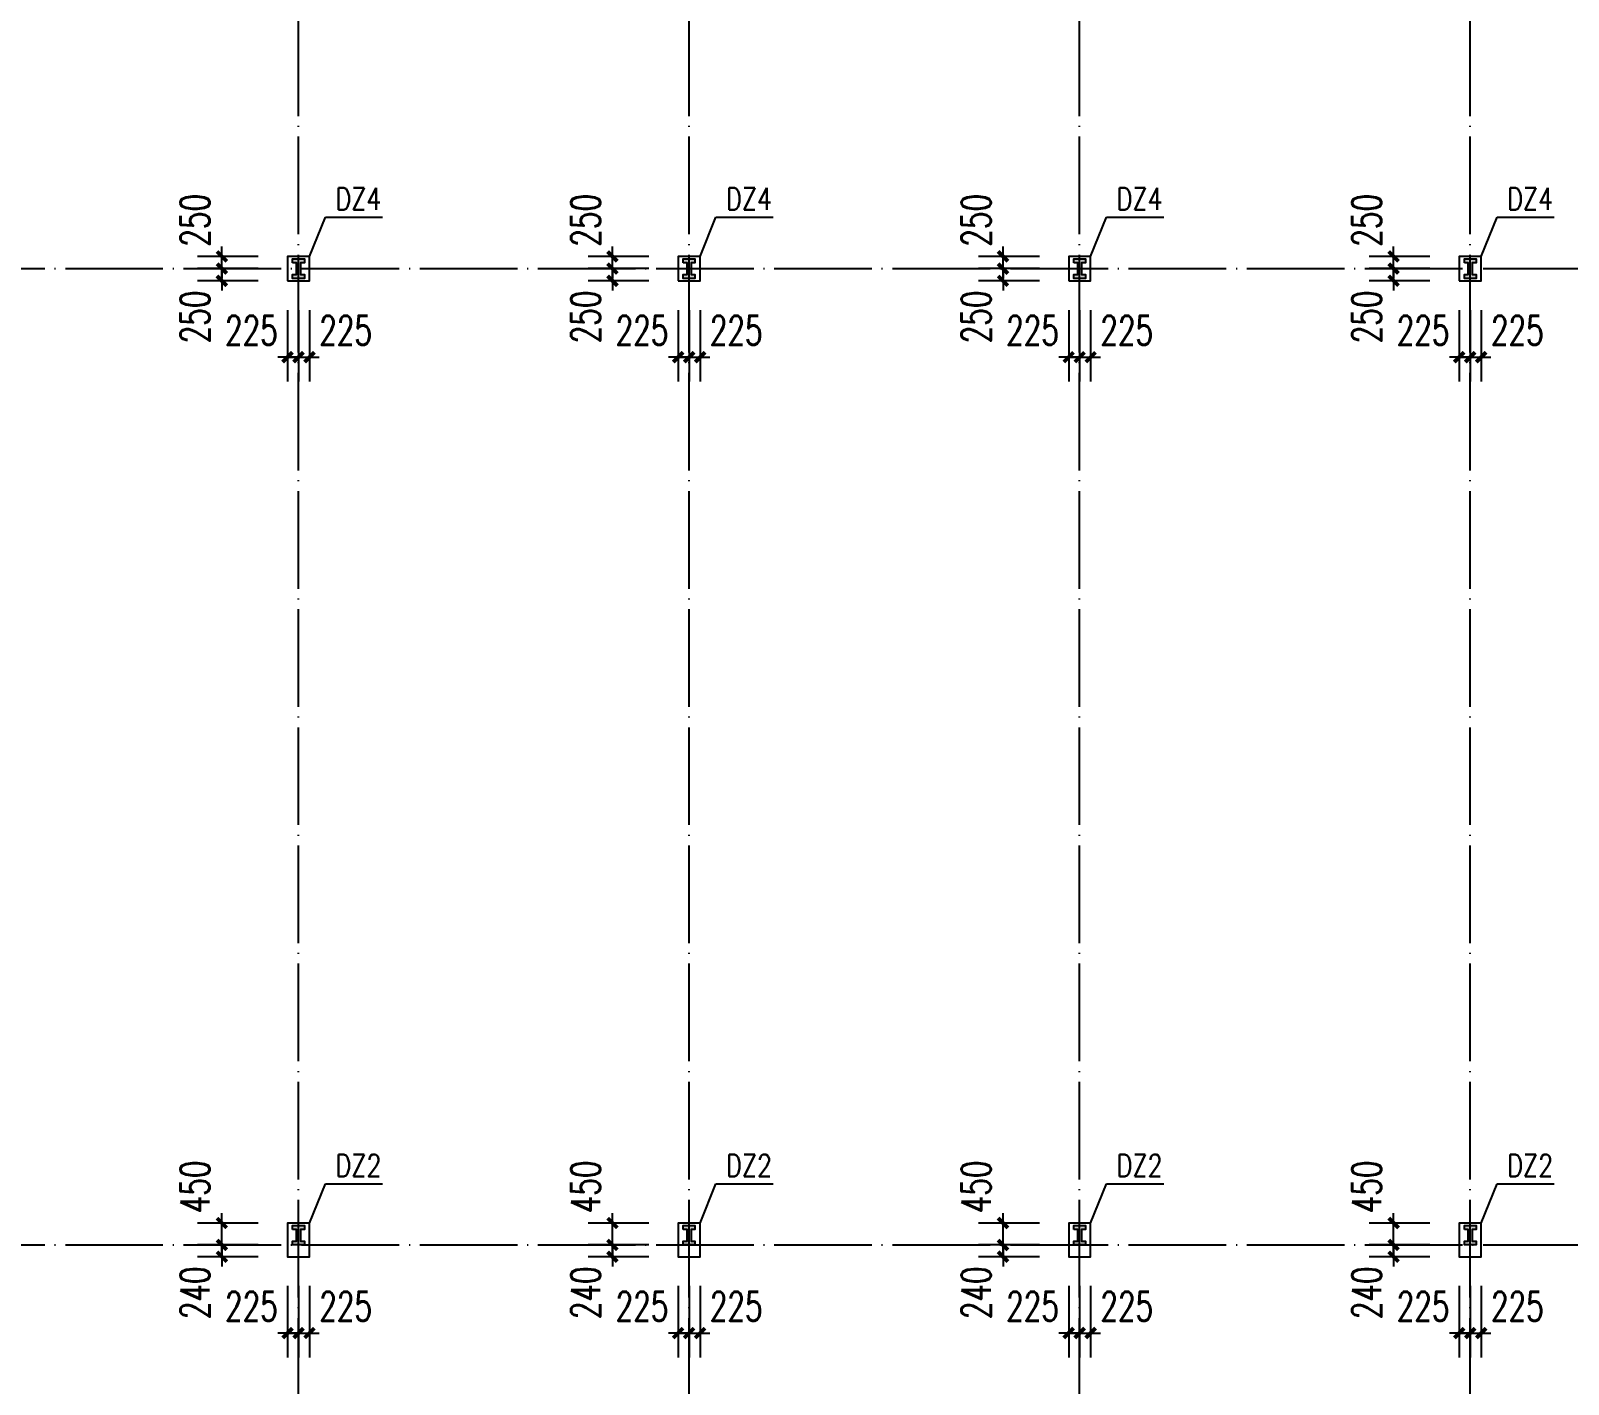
# Model space of a CAD drawing. Extents: x 36360094 to 36697644, y 75306 to 425482.
# Drawn here: x 36392972 to 36424465, y 192581 to 220306 of the extents above; entities that cross this region are included whole.
import ezdxf

# ---------------------------------------------------------------- set-up
doc = ezdxf.new("R2010")
doc.units = 0
doc.header["$LTSCALE"] = 1000
doc.header["$MEASUREMENT"] = 0
doc.linetypes.add('ACAD_ISO04W100', pattern=[30.5, 24, -3, 0.5, -3])
doc.linetypes.add('DOTE', pattern=[2.42, 2, -0.2, 0.02, -0.2])
doc.layers.get('0').update_dxf_attribs({"linetype": 'CONTINUOUS'})
doc.layers.get('DEFPOINTS').update_dxf_attribs({"linetype": 'CONTINUOUS'})
doc.layers.add('DOTE', color=1, linetype='ACAD_ISO04W100')
doc.layers.add('PUB_DIM', color=3, linetype='CONTINUOUS')
doc.styles.add('_TCH_DIM_T3', font='SIMPLEX', dxfattribs={"width": 0.705882, "bigfont": 'GBCBIG'})
doc.styles.add('DIM_FONT', font='SIMPLEX.shx', dxfattribs={"width": 0.8})
doc.dimstyles.new('_TCH_ARCH&&200', dxfattribs={"dimtxt": 595, "dimasz": 200, "dimexe": 500, "dimexo": 600, "dimgap": 252.5, "dimtad": 1, "dimdec": 0, "dimzin": 0, "dimdsep": 46, "dimtxsty": '_TCH_DIM_T3', "dimblk": 'ARCHTICK', "dimcen": 0.09, "dimclrt": 7, "dimazin": 2, "dimtfac": 1, "dimtdec": 0, "dimtix": 1, "dimtmove": 2, "dimatfit": 3, "dimfxl": 0, "dimtolj": 1, "dimtzin": 0, "dimarcsym": 0})

# ---------------------------------------------------------------- blocks, each defined once
blk = doc.blocks.new('_ArchTick')
at = {"color": 0, "linetype": 'ByBlock', "const_width": 0.4}
blk.add_lwpolyline([(-0.5, -0.5), (0.5, 0.5)], dxfattribs=at)
blk = doc.blocks.new('*D316')
at = {"layer": 'DEFPOINTS', "color": 0}
for p in [(36420887, 215434), (36422232, 215434), (36422232, 215184)]:
    blk.add_point(p, dxfattribs=at)
at = {"layer": 'PUB_DIM', "color": 0, "lineweight": -2}
for p, q in [((36421632, 215434), (36420387, 215434)), ((36420887, 215434), (36420887, 215634)), ((36420887, 215184), (36420887, 215434)), ((36421632, 215184), (36420387, 215184)), ((36420887, 215184), (36420887, 214984))]:
    blk.add_line(p, q, dxfattribs=at)
at = {"layer": 'PUB_DIM', "color": 0, "lineweight": -2, "xscale": 200, "yscale": 200, "zscale": 200}
for p, rotation in [((36420887, 215434), 270), ((36420887, 215184), 90)]:
    blk.add_blockref('_ArchTick', p, dxfattribs=dict(at, rotation=rotation))
at = {"layer": 'PUB_DIM', "color": 7, "insert": (36420337, 214444), "char_height": 595, "attachment_point": 5, "rotation": 90, "style": '_TCH_DIM_T3'}
blk.add_mtext('\\A1;250', dxfattribs=at)
blk = doc.blocks.new('*D317')
at = {"layer": 'DEFPOINTS', "color": 0}
for p in [(36420887, 215684), (36422232, 215684), (36422232, 215434)]:
    blk.add_point(p, dxfattribs=at)
at = {"layer": 'PUB_DIM', "color": 0, "lineweight": -2}
for p, q in [((36420887, 215684), (36420887, 215884)), ((36421632, 215684), (36420387, 215684)), ((36421632, 215434), (36420387, 215434)), ((36420887, 215434), (36420887, 215684)), ((36420887, 215434), (36420887, 215234))]:
    blk.add_line(p, q, dxfattribs=at)
at = {"layer": 'PUB_DIM', "color": 0, "lineweight": -2, "xscale": 200, "yscale": 200, "zscale": 200}
for p, rotation in [((36420887, 215684), 270), ((36420887, 215434), 90)]:
    blk.add_blockref('_ArchTick', p, dxfattribs=dict(at, rotation=rotation))
at = {"layer": 'PUB_DIM', "color": 7, "insert": (36420337, 216424), "char_height": 595, "attachment_point": 5, "rotation": 90, "style": '_TCH_DIM_T3'}
blk.add_mtext('\\A1;250', dxfattribs=at)
blk = doc.blocks.new('*D318')
at = {"layer": 'DEFPOINTS', "color": 0}
for p in [(36420887, 195434), (36422232, 195434), (36422232, 195194)]:
    blk.add_point(p, dxfattribs=at)
at = {"layer": 'PUB_DIM', "color": 0, "lineweight": -2}
for p, q in [((36420887, 195434), (36420887, 195634)), ((36421632, 195434), (36420387, 195434)), ((36420887, 195194), (36420887, 195434)), ((36421632, 195194), (36420387, 195194)), ((36420887, 195194), (36420887, 194994))]:
    blk.add_line(p, q, dxfattribs=at)
at = {"layer": 'PUB_DIM', "color": 0, "lineweight": -2, "xscale": 200, "yscale": 200, "zscale": 200}
for p, rotation in [((36420887, 195434), 270), ((36420887, 195194), 90)]:
    blk.add_blockref('_ArchTick', p, dxfattribs=dict(at, rotation=rotation))
at = {"layer": 'PUB_DIM', "color": 7, "insert": (36420337, 194454), "char_height": 595, "attachment_point": 5, "rotation": 90, "style": '_TCH_DIM_T3'}
blk.add_mtext('\\A1;240', dxfattribs=at)
blk = doc.blocks.new('*D319')
at = {"layer": 'DEFPOINTS', "color": 0}
for p in [(36420887, 195884), (36422232, 195884), (36422232, 195434)]:
    blk.add_point(p, dxfattribs=at)
at = {"layer": 'PUB_DIM', "color": 0, "lineweight": -2}
for p, q in [((36420887, 195884), (36420887, 196084)), ((36421632, 195884), (36420387, 195884)), ((36420887, 195434), (36420887, 195884)), ((36421632, 195434), (36420387, 195434)), ((36420887, 195434), (36420887, 195234))]:
    blk.add_line(p, q, dxfattribs=at)
at = {"layer": 'PUB_DIM', "color": 0, "lineweight": -2, "xscale": 200, "yscale": 200, "zscale": 200}
for p, rotation in [((36420887, 195884), 270), ((36420887, 195434), 90)]:
    blk.add_blockref('_ArchTick', p, dxfattribs=dict(at, rotation=rotation))
at = {"layer": 'PUB_DIM', "color": 7, "insert": (36420337, 196624), "char_height": 595, "attachment_point": 5, "rotation": 90, "style": '_TCH_DIM_T3'}
blk.add_mtext('\\A1;450', dxfattribs=at)
blk = doc.blocks.new('*D320')
at = {"layer": 'DEFPOINTS', "color": 0}
for p in [(36422232, 215184), (36422457, 215184), (36422457, 213620)]:
    blk.add_point(p, dxfattribs=at)
at = {"layer": 'PUB_DIM', "color": 0, "lineweight": -2}
for p, q in [((36422232, 214584), (36422232, 213120)), ((36422457, 214584), (36422457, 213120)), ((36422232, 213620), (36422032, 213620)), ((36422232, 213620), (36422457, 213620)), ((36422457, 213620), (36422657, 213620))]:
    blk.add_line(p, q, dxfattribs=at)
at = {"layer": 'PUB_DIM', "color": 0, "lineweight": -2, "xscale": 200, "yscale": 200, "zscale": 200}
blk.add_blockref('_ArchTick', (36422232, 213620), dxfattribs=at)
at = {"layer": 'PUB_DIM', "color": 0, "lineweight": -2, "xscale": 200, "yscale": 200, "zscale": 200, "rotation": 180}
blk.add_blockref('_ArchTick', (36422457, 213620), dxfattribs=at)
at = {"layer": 'PUB_DIM', "color": 7, "insert": (36421492, 214170), "char_height": 595, "attachment_point": 5, "style": '_TCH_DIM_T3'}
blk.add_mtext('\\A1;225', dxfattribs=at)
blk = doc.blocks.new('*D321')
at = {"layer": 'DEFPOINTS', "color": 0}
for p in [(36422457, 215184), (36422682, 215184), (36422682, 213620)]:
    blk.add_point(p, dxfattribs=at)
at = {"layer": 'PUB_DIM', "color": 0, "lineweight": -2}
for p, q in [((36422457, 214584), (36422457, 213120)), ((36422682, 214584), (36422682, 213120)), ((36422457, 213620), (36422257, 213620)), ((36422457, 213620), (36422682, 213620)), ((36422682, 213620), (36422882, 213620))]:
    blk.add_line(p, q, dxfattribs=at)
at = {"layer": 'PUB_DIM', "color": 0, "lineweight": -2, "xscale": 200, "yscale": 200, "zscale": 200}
blk.add_blockref('_ArchTick', (36422457, 213620), dxfattribs=at)
at = {"layer": 'PUB_DIM', "color": 0, "lineweight": -2, "xscale": 200, "yscale": 200, "zscale": 200, "rotation": 180}
blk.add_blockref('_ArchTick', (36422682, 213620), dxfattribs=at)
at = {"layer": 'PUB_DIM', "color": 7, "insert": (36423422, 214170), "char_height": 595, "attachment_point": 5, "style": '_TCH_DIM_T3'}
blk.add_mtext('\\A1;225', dxfattribs=at)
blk = doc.blocks.new('*D322')
at = {"layer": 'DEFPOINTS', "color": 0}
for p in [(36422232, 195194), (36422457, 195194), (36422457, 193630)]:
    blk.add_point(p, dxfattribs=at)
at = {"layer": 'PUB_DIM', "color": 0, "lineweight": -2}
for p, q in [((36422232, 194594), (36422232, 193130)), ((36422457, 194594), (36422457, 193130)), ((36422232, 193630), (36422032, 193630)), ((36422232, 193630), (36422457, 193630)), ((36422457, 193630), (36422657, 193630))]:
    blk.add_line(p, q, dxfattribs=at)
at = {"layer": 'PUB_DIM', "color": 0, "lineweight": -2, "xscale": 200, "yscale": 200, "zscale": 200}
blk.add_blockref('_ArchTick', (36422232, 193630), dxfattribs=at)
at = {"layer": 'PUB_DIM', "color": 0, "lineweight": -2, "xscale": 200, "yscale": 200, "zscale": 200, "rotation": 180}
blk.add_blockref('_ArchTick', (36422457, 193630), dxfattribs=at)
at = {"layer": 'PUB_DIM', "color": 7, "insert": (36421492, 194180), "char_height": 595, "attachment_point": 5, "style": '_TCH_DIM_T3'}
blk.add_mtext('\\A1;225', dxfattribs=at)
blk = doc.blocks.new('*D323')
at = {"layer": 'DEFPOINTS', "color": 0}
for p in [(36422457, 195194), (36422682, 195194), (36422682, 193630)]:
    blk.add_point(p, dxfattribs=at)
at = {"layer": 'PUB_DIM', "color": 0, "lineweight": -2}
for p, q in [((36422457, 194594), (36422457, 193130)), ((36422682, 194594), (36422682, 193130)), ((36422457, 193630), (36422257, 193630)), ((36422457, 193630), (36422682, 193630)), ((36422682, 193630), (36422882, 193630))]:
    blk.add_line(p, q, dxfattribs=at)
at = {"layer": 'PUB_DIM', "color": 0, "lineweight": -2, "xscale": 200, "yscale": 200, "zscale": 200}
blk.add_blockref('_ArchTick', (36422457, 193630), dxfattribs=at)
at = {"layer": 'PUB_DIM', "color": 0, "lineweight": -2, "xscale": 200, "yscale": 200, "zscale": 200, "rotation": 180}
blk.add_blockref('_ArchTick', (36422682, 193630), dxfattribs=at)
at = {"layer": 'PUB_DIM', "color": 7, "insert": (36423422, 194180), "char_height": 595, "attachment_point": 5, "style": '_TCH_DIM_T3'}
blk.add_mtext('\\A1;225', dxfattribs=at)
blk = doc.blocks.new('*D328')
at = {"layer": 'DEFPOINTS', "color": 0}
for p in [(36412887, 215434), (36414232, 215434), (36414232, 215184)]:
    blk.add_point(p, dxfattribs=at)
at = {"layer": 'PUB_DIM', "color": 0, "lineweight": -2}
for p, q in [((36413632, 215434), (36412387, 215434)), ((36412887, 215434), (36412887, 215634)), ((36412887, 215184), (36412887, 215434)), ((36413632, 215184), (36412387, 215184)), ((36412887, 215184), (36412887, 214984))]:
    blk.add_line(p, q, dxfattribs=at)
at = {"layer": 'PUB_DIM', "color": 0, "lineweight": -2, "xscale": 200, "yscale": 200, "zscale": 200}
for p, rotation in [((36412887, 215434), 270), ((36412887, 215184), 90)]:
    blk.add_blockref('_ArchTick', p, dxfattribs=dict(at, rotation=rotation))
at = {"layer": 'PUB_DIM', "color": 7, "insert": (36412337, 214444), "char_height": 595, "attachment_point": 5, "rotation": 90, "style": '_TCH_DIM_T3'}
blk.add_mtext('\\A1;250', dxfattribs=at)
blk = doc.blocks.new('*D329')
at = {"layer": 'DEFPOINTS', "color": 0}
for p in [(36412887, 215684), (36414232, 215684), (36414232, 215434)]:
    blk.add_point(p, dxfattribs=at)
at = {"layer": 'PUB_DIM', "color": 0, "lineweight": -2}
for p, q in [((36412887, 215684), (36412887, 215884)), ((36413632, 215684), (36412387, 215684)), ((36413632, 215434), (36412387, 215434)), ((36412887, 215434), (36412887, 215684)), ((36412887, 215434), (36412887, 215234))]:
    blk.add_line(p, q, dxfattribs=at)
at = {"layer": 'PUB_DIM', "color": 0, "lineweight": -2, "xscale": 200, "yscale": 200, "zscale": 200}
for p, rotation in [((36412887, 215684), 270), ((36412887, 215434), 90)]:
    blk.add_blockref('_ArchTick', p, dxfattribs=dict(at, rotation=rotation))
at = {"layer": 'PUB_DIM', "color": 7, "insert": (36412337, 216424), "char_height": 595, "attachment_point": 5, "rotation": 90, "style": '_TCH_DIM_T3'}
blk.add_mtext('\\A1;250', dxfattribs=at)
blk = doc.blocks.new('*D330')
at = {"layer": 'DEFPOINTS', "color": 0}
for p in [(36412887, 195434), (36414232, 195434), (36414232, 195194)]:
    blk.add_point(p, dxfattribs=at)
at = {"layer": 'PUB_DIM', "color": 0, "lineweight": -2}
for p, q in [((36412887, 195434), (36412887, 195634)), ((36413632, 195434), (36412387, 195434)), ((36412887, 195194), (36412887, 195434)), ((36413632, 195194), (36412387, 195194)), ((36412887, 195194), (36412887, 194994))]:
    blk.add_line(p, q, dxfattribs=at)
at = {"layer": 'PUB_DIM', "color": 0, "lineweight": -2, "xscale": 200, "yscale": 200, "zscale": 200}
for p, rotation in [((36412887, 195434), 270), ((36412887, 195194), 90)]:
    blk.add_blockref('_ArchTick', p, dxfattribs=dict(at, rotation=rotation))
at = {"layer": 'PUB_DIM', "color": 7, "insert": (36412337, 194454), "char_height": 595, "attachment_point": 5, "rotation": 90, "style": '_TCH_DIM_T3'}
blk.add_mtext('\\A1;240', dxfattribs=at)
blk = doc.blocks.new('*D331')
at = {"layer": 'DEFPOINTS', "color": 0}
for p in [(36412887, 195884), (36414232, 195884), (36414232, 195434)]:
    blk.add_point(p, dxfattribs=at)
at = {"layer": 'PUB_DIM', "color": 0, "lineweight": -2}
for p, q in [((36412887, 195884), (36412887, 196084)), ((36413632, 195884), (36412387, 195884)), ((36412887, 195434), (36412887, 195884)), ((36413632, 195434), (36412387, 195434)), ((36412887, 195434), (36412887, 195234))]:
    blk.add_line(p, q, dxfattribs=at)
at = {"layer": 'PUB_DIM', "color": 0, "lineweight": -2, "xscale": 200, "yscale": 200, "zscale": 200}
for p, rotation in [((36412887, 195884), 270), ((36412887, 195434), 90)]:
    blk.add_blockref('_ArchTick', p, dxfattribs=dict(at, rotation=rotation))
at = {"layer": 'PUB_DIM', "color": 7, "insert": (36412337, 196624), "char_height": 595, "attachment_point": 5, "rotation": 90, "style": '_TCH_DIM_T3'}
blk.add_mtext('\\A1;450', dxfattribs=at)
blk = doc.blocks.new('*D332')
at = {"layer": 'DEFPOINTS', "color": 0}
for p in [(36414232, 215184), (36414457, 215184), (36414457, 213620)]:
    blk.add_point(p, dxfattribs=at)
at = {"layer": 'PUB_DIM', "color": 0, "lineweight": -2}
for p, q in [((36414232, 214584), (36414232, 213120)), ((36414457, 214584), (36414457, 213120)), ((36414232, 213620), (36414032, 213620)), ((36414232, 213620), (36414457, 213620)), ((36414457, 213620), (36414657, 213620))]:
    blk.add_line(p, q, dxfattribs=at)
at = {"layer": 'PUB_DIM', "color": 0, "lineweight": -2, "xscale": 200, "yscale": 200, "zscale": 200}
blk.add_blockref('_ArchTick', (36414232, 213620), dxfattribs=at)
at = {"layer": 'PUB_DIM', "color": 0, "lineweight": -2, "xscale": 200, "yscale": 200, "zscale": 200, "rotation": 180}
blk.add_blockref('_ArchTick', (36414457, 213620), dxfattribs=at)
at = {"layer": 'PUB_DIM', "color": 7, "insert": (36413492, 214170), "char_height": 595, "attachment_point": 5, "style": '_TCH_DIM_T3'}
blk.add_mtext('\\A1;225', dxfattribs=at)
blk = doc.blocks.new('*D333')
at = {"layer": 'DEFPOINTS', "color": 0}
for p in [(36414457, 215184), (36414682, 215184), (36414682, 213620)]:
    blk.add_point(p, dxfattribs=at)
at = {"layer": 'PUB_DIM', "color": 0, "lineweight": -2}
for p, q in [((36414457, 214584), (36414457, 213120)), ((36414682, 214584), (36414682, 213120)), ((36414457, 213620), (36414257, 213620)), ((36414457, 213620), (36414682, 213620)), ((36414682, 213620), (36414882, 213620))]:
    blk.add_line(p, q, dxfattribs=at)
at = {"layer": 'PUB_DIM', "color": 0, "lineweight": -2, "xscale": 200, "yscale": 200, "zscale": 200}
blk.add_blockref('_ArchTick', (36414457, 213620), dxfattribs=at)
at = {"layer": 'PUB_DIM', "color": 0, "lineweight": -2, "xscale": 200, "yscale": 200, "zscale": 200, "rotation": 180}
blk.add_blockref('_ArchTick', (36414682, 213620), dxfattribs=at)
at = {"layer": 'PUB_DIM', "color": 7, "insert": (36415422, 214170), "char_height": 595, "attachment_point": 5, "style": '_TCH_DIM_T3'}
blk.add_mtext('\\A1;225', dxfattribs=at)
blk = doc.blocks.new('*D334')
at = {"layer": 'DEFPOINTS', "color": 0}
for p in [(36414232, 195194), (36414457, 195194), (36414457, 193630)]:
    blk.add_point(p, dxfattribs=at)
at = {"layer": 'PUB_DIM', "color": 0, "lineweight": -2}
for p, q in [((36414232, 194594), (36414232, 193130)), ((36414457, 194594), (36414457, 193130)), ((36414232, 193630), (36414032, 193630)), ((36414232, 193630), (36414457, 193630)), ((36414457, 193630), (36414657, 193630))]:
    blk.add_line(p, q, dxfattribs=at)
at = {"layer": 'PUB_DIM', "color": 0, "lineweight": -2, "xscale": 200, "yscale": 200, "zscale": 200}
blk.add_blockref('_ArchTick', (36414232, 193630), dxfattribs=at)
at = {"layer": 'PUB_DIM', "color": 0, "lineweight": -2, "xscale": 200, "yscale": 200, "zscale": 200, "rotation": 180}
blk.add_blockref('_ArchTick', (36414457, 193630), dxfattribs=at)
at = {"layer": 'PUB_DIM', "color": 7, "insert": (36413492, 194180), "char_height": 595, "attachment_point": 5, "style": '_TCH_DIM_T3'}
blk.add_mtext('\\A1;225', dxfattribs=at)
blk = doc.blocks.new('*D335')
at = {"layer": 'DEFPOINTS', "color": 0}
for p in [(36414457, 195194), (36414682, 195194), (36414682, 193630)]:
    blk.add_point(p, dxfattribs=at)
at = {"layer": 'PUB_DIM', "color": 0, "lineweight": -2}
for p, q in [((36414457, 194594), (36414457, 193130)), ((36414682, 194594), (36414682, 193130)), ((36414457, 193630), (36414257, 193630)), ((36414457, 193630), (36414682, 193630)), ((36414682, 193630), (36414882, 193630))]:
    blk.add_line(p, q, dxfattribs=at)
at = {"layer": 'PUB_DIM', "color": 0, "lineweight": -2, "xscale": 200, "yscale": 200, "zscale": 200}
blk.add_blockref('_ArchTick', (36414457, 193630), dxfattribs=at)
at = {"layer": 'PUB_DIM', "color": 0, "lineweight": -2, "xscale": 200, "yscale": 200, "zscale": 200, "rotation": 180}
blk.add_blockref('_ArchTick', (36414682, 193630), dxfattribs=at)
at = {"layer": 'PUB_DIM', "color": 7, "insert": (36415422, 194180), "char_height": 595, "attachment_point": 5, "style": '_TCH_DIM_T3'}
blk.add_mtext('\\A1;225', dxfattribs=at)
blk = doc.blocks.new('*D340')
at = {"layer": 'DEFPOINTS', "color": 0}
for p in [(36404887, 215434), (36406232, 215434), (36406232, 215184)]:
    blk.add_point(p, dxfattribs=at)
at = {"layer": 'PUB_DIM', "color": 0, "lineweight": -2}
for p, q in [((36405632, 215434), (36404387, 215434)), ((36404887, 215434), (36404887, 215634)), ((36404887, 215184), (36404887, 215434)), ((36405632, 215184), (36404387, 215184)), ((36404887, 215184), (36404887, 214984))]:
    blk.add_line(p, q, dxfattribs=at)
at = {"layer": 'PUB_DIM', "color": 0, "lineweight": -2, "xscale": 200, "yscale": 200, "zscale": 200}
for p, rotation in [((36404887, 215434), 270), ((36404887, 215184), 90)]:
    blk.add_blockref('_ArchTick', p, dxfattribs=dict(at, rotation=rotation))
at = {"layer": 'PUB_DIM', "color": 7, "insert": (36404337, 214444), "char_height": 595, "attachment_point": 5, "rotation": 90, "style": '_TCH_DIM_T3'}
blk.add_mtext('\\A1;250', dxfattribs=at)
blk = doc.blocks.new('*D341')
at = {"layer": 'DEFPOINTS', "color": 0}
for p in [(36404887, 215684), (36406232, 215684), (36406232, 215434)]:
    blk.add_point(p, dxfattribs=at)
at = {"layer": 'PUB_DIM', "color": 0, "lineweight": -2}
for p, q in [((36404887, 215684), (36404887, 215884)), ((36405632, 215684), (36404387, 215684)), ((36405632, 215434), (36404387, 215434)), ((36404887, 215434), (36404887, 215684)), ((36404887, 215434), (36404887, 215234))]:
    blk.add_line(p, q, dxfattribs=at)
at = {"layer": 'PUB_DIM', "color": 0, "lineweight": -2, "xscale": 200, "yscale": 200, "zscale": 200}
for p, rotation in [((36404887, 215684), 270), ((36404887, 215434), 90)]:
    blk.add_blockref('_ArchTick', p, dxfattribs=dict(at, rotation=rotation))
at = {"layer": 'PUB_DIM', "color": 7, "insert": (36404337, 216424), "char_height": 595, "attachment_point": 5, "rotation": 90, "style": '_TCH_DIM_T3'}
blk.add_mtext('\\A1;250', dxfattribs=at)
blk = doc.blocks.new('*D342')
at = {"layer": 'DEFPOINTS', "color": 0}
for p in [(36404887, 195434), (36406232, 195434), (36406232, 195194)]:
    blk.add_point(p, dxfattribs=at)
at = {"layer": 'PUB_DIM', "color": 0, "lineweight": -2}
for p, q in [((36404887, 195434), (36404887, 195634)), ((36405632, 195434), (36404387, 195434)), ((36404887, 195194), (36404887, 195434)), ((36405632, 195194), (36404387, 195194)), ((36404887, 195194), (36404887, 194994))]:
    blk.add_line(p, q, dxfattribs=at)
at = {"layer": 'PUB_DIM', "color": 0, "lineweight": -2, "xscale": 200, "yscale": 200, "zscale": 200}
for p, rotation in [((36404887, 195434), 270), ((36404887, 195194), 90)]:
    blk.add_blockref('_ArchTick', p, dxfattribs=dict(at, rotation=rotation))
at = {"layer": 'PUB_DIM', "color": 7, "insert": (36404337, 194454), "char_height": 595, "attachment_point": 5, "rotation": 90, "style": '_TCH_DIM_T3'}
blk.add_mtext('\\A1;240', dxfattribs=at)
blk = doc.blocks.new('*D343')
at = {"layer": 'DEFPOINTS', "color": 0}
for p in [(36404887, 195884), (36406232, 195884), (36406232, 195434)]:
    blk.add_point(p, dxfattribs=at)
at = {"layer": 'PUB_DIM', "color": 0, "lineweight": -2}
for p, q in [((36404887, 195884), (36404887, 196084)), ((36405632, 195884), (36404387, 195884)), ((36404887, 195434), (36404887, 195884)), ((36405632, 195434), (36404387, 195434)), ((36404887, 195434), (36404887, 195234))]:
    blk.add_line(p, q, dxfattribs=at)
at = {"layer": 'PUB_DIM', "color": 0, "lineweight": -2, "xscale": 200, "yscale": 200, "zscale": 200}
for p, rotation in [((36404887, 195884), 270), ((36404887, 195434), 90)]:
    blk.add_blockref('_ArchTick', p, dxfattribs=dict(at, rotation=rotation))
at = {"layer": 'PUB_DIM', "color": 7, "insert": (36404337, 196624), "char_height": 595, "attachment_point": 5, "rotation": 90, "style": '_TCH_DIM_T3'}
blk.add_mtext('\\A1;450', dxfattribs=at)
blk = doc.blocks.new('*D344')
at = {"layer": 'DEFPOINTS', "color": 0}
for p in [(36406232, 215184), (36406457, 215184), (36406457, 213620)]:
    blk.add_point(p, dxfattribs=at)
at = {"layer": 'PUB_DIM', "color": 0, "lineweight": -2}
for p, q in [((36406232, 214584), (36406232, 213120)), ((36406457, 214584), (36406457, 213120)), ((36406232, 213620), (36406032, 213620)), ((36406232, 213620), (36406457, 213620)), ((36406457, 213620), (36406657, 213620))]:
    blk.add_line(p, q, dxfattribs=at)
at = {"layer": 'PUB_DIM', "color": 0, "lineweight": -2, "xscale": 200, "yscale": 200, "zscale": 200}
blk.add_blockref('_ArchTick', (36406232, 213620), dxfattribs=at)
at = {"layer": 'PUB_DIM', "color": 0, "lineweight": -2, "xscale": 200, "yscale": 200, "zscale": 200, "rotation": 180}
blk.add_blockref('_ArchTick', (36406457, 213620), dxfattribs=at)
at = {"layer": 'PUB_DIM', "color": 7, "insert": (36405492, 214170), "char_height": 595, "attachment_point": 5, "style": '_TCH_DIM_T3'}
blk.add_mtext('\\A1;225', dxfattribs=at)
blk = doc.blocks.new('*D345')
at = {"layer": 'DEFPOINTS', "color": 0}
for p in [(36406457, 215184), (36406682, 215184), (36406682, 213620)]:
    blk.add_point(p, dxfattribs=at)
at = {"layer": 'PUB_DIM', "color": 0, "lineweight": -2}
for p, q in [((36406457, 214584), (36406457, 213120)), ((36406682, 214584), (36406682, 213120)), ((36406457, 213620), (36406257, 213620)), ((36406457, 213620), (36406682, 213620)), ((36406682, 213620), (36406882, 213620))]:
    blk.add_line(p, q, dxfattribs=at)
at = {"layer": 'PUB_DIM', "color": 0, "lineweight": -2, "xscale": 200, "yscale": 200, "zscale": 200}
blk.add_blockref('_ArchTick', (36406457, 213620), dxfattribs=at)
at = {"layer": 'PUB_DIM', "color": 0, "lineweight": -2, "xscale": 200, "yscale": 200, "zscale": 200, "rotation": 180}
blk.add_blockref('_ArchTick', (36406682, 213620), dxfattribs=at)
at = {"layer": 'PUB_DIM', "color": 7, "insert": (36407422, 214170), "char_height": 595, "attachment_point": 5, "style": '_TCH_DIM_T3'}
blk.add_mtext('\\A1;225', dxfattribs=at)
blk = doc.blocks.new('*D346')
at = {"layer": 'DEFPOINTS', "color": 0}
for p in [(36406232, 195194), (36406457, 195194), (36406457, 193630)]:
    blk.add_point(p, dxfattribs=at)
at = {"layer": 'PUB_DIM', "color": 0, "lineweight": -2}
for p, q in [((36406232, 194594), (36406232, 193130)), ((36406457, 194594), (36406457, 193130)), ((36406232, 193630), (36406032, 193630)), ((36406232, 193630), (36406457, 193630)), ((36406457, 193630), (36406657, 193630))]:
    blk.add_line(p, q, dxfattribs=at)
at = {"layer": 'PUB_DIM', "color": 0, "lineweight": -2, "xscale": 200, "yscale": 200, "zscale": 200}
blk.add_blockref('_ArchTick', (36406232, 193630), dxfattribs=at)
at = {"layer": 'PUB_DIM', "color": 0, "lineweight": -2, "xscale": 200, "yscale": 200, "zscale": 200, "rotation": 180}
blk.add_blockref('_ArchTick', (36406457, 193630), dxfattribs=at)
at = {"layer": 'PUB_DIM', "color": 7, "insert": (36405492, 194180), "char_height": 595, "attachment_point": 5, "style": '_TCH_DIM_T3'}
blk.add_mtext('\\A1;225', dxfattribs=at)
blk = doc.blocks.new('*D347')
at = {"layer": 'DEFPOINTS', "color": 0}
for p in [(36406457, 195194), (36406682, 195194), (36406682, 193630)]:
    blk.add_point(p, dxfattribs=at)
at = {"layer": 'PUB_DIM', "color": 0, "lineweight": -2}
for p, q in [((36406457, 194594), (36406457, 193130)), ((36406682, 194594), (36406682, 193130)), ((36406457, 193630), (36406257, 193630)), ((36406457, 193630), (36406682, 193630)), ((36406682, 193630), (36406882, 193630))]:
    blk.add_line(p, q, dxfattribs=at)
at = {"layer": 'PUB_DIM', "color": 0, "lineweight": -2, "xscale": 200, "yscale": 200, "zscale": 200}
blk.add_blockref('_ArchTick', (36406457, 193630), dxfattribs=at)
at = {"layer": 'PUB_DIM', "color": 0, "lineweight": -2, "xscale": 200, "yscale": 200, "zscale": 200, "rotation": 180}
blk.add_blockref('_ArchTick', (36406682, 193630), dxfattribs=at)
at = {"layer": 'PUB_DIM', "color": 7, "insert": (36407422, 194180), "char_height": 595, "attachment_point": 5, "style": '_TCH_DIM_T3'}
blk.add_mtext('\\A1;225', dxfattribs=at)
blk = doc.blocks.new('*D372')
at = {"layer": 'DEFPOINTS', "color": 0}
for p in [(36396887, 215434), (36398232, 215434), (36398232, 215184)]:
    blk.add_point(p, dxfattribs=at)
at = {"layer": 'PUB_DIM', "color": 0, "lineweight": -2}
for p, q in [((36397632, 215434), (36396387, 215434)), ((36396887, 215434), (36396887, 215634)), ((36396887, 215184), (36396887, 215434)), ((36397632, 215184), (36396387, 215184)), ((36396887, 215184), (36396887, 214984))]:
    blk.add_line(p, q, dxfattribs=at)
at = {"layer": 'PUB_DIM', "color": 0, "lineweight": -2, "xscale": 200, "yscale": 200, "zscale": 200}
for p, rotation in [((36396887, 215434), 270), ((36396887, 215184), 90)]:
    blk.add_blockref('_ArchTick', p, dxfattribs=dict(at, rotation=rotation))
at = {"layer": 'PUB_DIM', "color": 7, "insert": (36396337, 214444), "char_height": 595, "attachment_point": 5, "rotation": 90, "style": '_TCH_DIM_T3'}
blk.add_mtext('\\A1;250', dxfattribs=at)
blk = doc.blocks.new('*D373')
at = {"layer": 'DEFPOINTS', "color": 0}
for p in [(36396887, 215684), (36398232, 215684), (36398232, 215434)]:
    blk.add_point(p, dxfattribs=at)
at = {"layer": 'PUB_DIM', "color": 0, "lineweight": -2}
for p, q in [((36396887, 215684), (36396887, 215884)), ((36397632, 215684), (36396387, 215684)), ((36397632, 215434), (36396387, 215434)), ((36396887, 215434), (36396887, 215684)), ((36396887, 215434), (36396887, 215234))]:
    blk.add_line(p, q, dxfattribs=at)
at = {"layer": 'PUB_DIM', "color": 0, "lineweight": -2, "xscale": 200, "yscale": 200, "zscale": 200}
for p, rotation in [((36396887, 215684), 270), ((36396887, 215434), 90)]:
    blk.add_blockref('_ArchTick', p, dxfattribs=dict(at, rotation=rotation))
at = {"layer": 'PUB_DIM', "color": 7, "insert": (36396337, 216424), "char_height": 595, "attachment_point": 5, "rotation": 90, "style": '_TCH_DIM_T3'}
blk.add_mtext('\\A1;250', dxfattribs=at)
blk = doc.blocks.new('*D374')
at = {"layer": 'DEFPOINTS', "color": 0}
for p in [(36396887, 195434), (36398232, 195434), (36398232, 195194)]:
    blk.add_point(p, dxfattribs=at)
at = {"layer": 'PUB_DIM', "color": 0, "lineweight": -2}
for p, q in [((36396887, 195434), (36396887, 195634)), ((36397632, 195434), (36396387, 195434)), ((36396887, 195194), (36396887, 195434)), ((36397632, 195194), (36396387, 195194)), ((36396887, 195194), (36396887, 194994))]:
    blk.add_line(p, q, dxfattribs=at)
at = {"layer": 'PUB_DIM', "color": 0, "lineweight": -2, "xscale": 200, "yscale": 200, "zscale": 200}
for p, rotation in [((36396887, 195434), 270), ((36396887, 195194), 90)]:
    blk.add_blockref('_ArchTick', p, dxfattribs=dict(at, rotation=rotation))
at = {"layer": 'PUB_DIM', "color": 7, "insert": (36396337, 194454), "char_height": 595, "attachment_point": 5, "rotation": 90, "style": '_TCH_DIM_T3'}
blk.add_mtext('\\A1;240', dxfattribs=at)
blk = doc.blocks.new('*D375')
at = {"layer": 'DEFPOINTS', "color": 0}
for p in [(36396887, 195884), (36398232, 195884), (36398232, 195434)]:
    blk.add_point(p, dxfattribs=at)
at = {"layer": 'PUB_DIM', "color": 0, "lineweight": -2}
for p, q in [((36396887, 195884), (36396887, 196084)), ((36397632, 195884), (36396387, 195884)), ((36396887, 195434), (36396887, 195884)), ((36397632, 195434), (36396387, 195434)), ((36396887, 195434), (36396887, 195234))]:
    blk.add_line(p, q, dxfattribs=at)
at = {"layer": 'PUB_DIM', "color": 0, "lineweight": -2, "xscale": 200, "yscale": 200, "zscale": 200}
for p, rotation in [((36396887, 195884), 270), ((36396887, 195434), 90)]:
    blk.add_blockref('_ArchTick', p, dxfattribs=dict(at, rotation=rotation))
at = {"layer": 'PUB_DIM', "color": 7, "insert": (36396337, 196624), "char_height": 595, "attachment_point": 5, "rotation": 90, "style": '_TCH_DIM_T3'}
blk.add_mtext('\\A1;450', dxfattribs=at)
blk = doc.blocks.new('*D376')
at = {"layer": 'DEFPOINTS', "color": 0}
for p in [(36398232, 215184), (36398457, 215184), (36398457, 213620)]:
    blk.add_point(p, dxfattribs=at)
at = {"layer": 'PUB_DIM', "color": 0, "lineweight": -2}
for p, q in [((36398232, 214584), (36398232, 213120)), ((36398457, 214584), (36398457, 213120)), ((36398232, 213620), (36398032, 213620)), ((36398232, 213620), (36398457, 213620)), ((36398457, 213620), (36398657, 213620))]:
    blk.add_line(p, q, dxfattribs=at)
at = {"layer": 'PUB_DIM', "color": 0, "lineweight": -2, "xscale": 200, "yscale": 200, "zscale": 200}
blk.add_blockref('_ArchTick', (36398232, 213620), dxfattribs=at)
at = {"layer": 'PUB_DIM', "color": 0, "lineweight": -2, "xscale": 200, "yscale": 200, "zscale": 200, "rotation": 180}
blk.add_blockref('_ArchTick', (36398457, 213620), dxfattribs=at)
at = {"layer": 'PUB_DIM', "color": 7, "insert": (36397492, 214170), "char_height": 595, "attachment_point": 5, "style": '_TCH_DIM_T3'}
blk.add_mtext('\\A1;225', dxfattribs=at)
blk = doc.blocks.new('*D377')
at = {"layer": 'DEFPOINTS', "color": 0}
for p in [(36398457, 215184), (36398682, 215184), (36398682, 213620)]:
    blk.add_point(p, dxfattribs=at)
at = {"layer": 'PUB_DIM', "color": 0, "lineweight": -2}
for p, q in [((36398457, 214584), (36398457, 213120)), ((36398682, 214584), (36398682, 213120)), ((36398457, 213620), (36398257, 213620)), ((36398457, 213620), (36398682, 213620)), ((36398682, 213620), (36398882, 213620))]:
    blk.add_line(p, q, dxfattribs=at)
at = {"layer": 'PUB_DIM', "color": 0, "lineweight": -2, "xscale": 200, "yscale": 200, "zscale": 200}
blk.add_blockref('_ArchTick', (36398457, 213620), dxfattribs=at)
at = {"layer": 'PUB_DIM', "color": 0, "lineweight": -2, "xscale": 200, "yscale": 200, "zscale": 200, "rotation": 180}
blk.add_blockref('_ArchTick', (36398682, 213620), dxfattribs=at)
at = {"layer": 'PUB_DIM', "color": 7, "insert": (36399422, 214170), "char_height": 595, "attachment_point": 5, "style": '_TCH_DIM_T3'}
blk.add_mtext('\\A1;225', dxfattribs=at)
blk = doc.blocks.new('*D382')
at = {"layer": 'DEFPOINTS', "color": 0}
for p in [(36398232, 195194), (36398457, 195194), (36398457, 193630)]:
    blk.add_point(p, dxfattribs=at)
at = {"layer": 'PUB_DIM', "color": 0, "lineweight": -2}
for p, q in [((36398232, 194594), (36398232, 193130)), ((36398457, 194594), (36398457, 193130)), ((36398232, 193630), (36398032, 193630)), ((36398232, 193630), (36398457, 193630)), ((36398457, 193630), (36398657, 193630))]:
    blk.add_line(p, q, dxfattribs=at)
at = {"layer": 'PUB_DIM', "color": 0, "lineweight": -2, "xscale": 200, "yscale": 200, "zscale": 200}
blk.add_blockref('_ArchTick', (36398232, 193630), dxfattribs=at)
at = {"layer": 'PUB_DIM', "color": 0, "lineweight": -2, "xscale": 200, "yscale": 200, "zscale": 200, "rotation": 180}
blk.add_blockref('_ArchTick', (36398457, 193630), dxfattribs=at)
at = {"layer": 'PUB_DIM', "color": 7, "insert": (36397492, 194180), "char_height": 595, "attachment_point": 5, "style": '_TCH_DIM_T3'}
blk.add_mtext('\\A1;225', dxfattribs=at)
blk = doc.blocks.new('*D383')
at = {"layer": 'DEFPOINTS', "color": 0}
for p in [(36398457, 195194), (36398682, 195194), (36398682, 193630)]:
    blk.add_point(p, dxfattribs=at)
at = {"layer": 'PUB_DIM', "color": 0, "lineweight": -2}
for p, q in [((36398457, 194594), (36398457, 193130)), ((36398682, 194594), (36398682, 193130)), ((36398457, 193630), (36398257, 193630)), ((36398457, 193630), (36398682, 193630)), ((36398682, 193630), (36398882, 193630))]:
    blk.add_line(p, q, dxfattribs=at)
at = {"layer": 'PUB_DIM', "color": 0, "lineweight": -2, "xscale": 200, "yscale": 200, "zscale": 200}
blk.add_blockref('_ArchTick', (36398457, 193630), dxfattribs=at)
at = {"layer": 'PUB_DIM', "color": 0, "lineweight": -2, "xscale": 200, "yscale": 200, "zscale": 200, "rotation": 180}
blk.add_blockref('_ArchTick', (36398682, 193630), dxfattribs=at)
at = {"layer": 'PUB_DIM', "color": 7, "insert": (36399422, 194180), "char_height": 595, "attachment_point": 5, "style": '_TCH_DIM_T3'}
blk.add_mtext('\\A1;225', dxfattribs=at)

msp = doc.modelspace()

# ---------------------------------------------------------------- hatches: boundary and pattern name
for points in [[(36398336.8, 215553.7), (36398336.8, 215633.7), (36398576.8, 215633.7), (36398576.8, 215553.7), (36398496.8, 215553.7), (36398496.8, 215313.7), (36398576.8, 215313.7), (36398576.8, 215233.7), (36398336.8, 215233.7), (36398336.8, 215313.7), (36398416.8, 215313.7), (36398416.8, 215553.7)], [(36406336.8, 215553.7), (36406336.8, 215633.7), (36406576.8, 215633.7), (36406576.8, 215553.7), (36406496.8, 215553.7), (36406496.8, 215313.7), (36406576.8, 215313.7), (36406576.8, 215233.7), (36406336.8, 215233.7), (36406336.8, 215313.7), (36406416.8, 215313.7), (36406416.8, 215553.7)], [(36414336.8, 215553.7), (36414336.8, 215633.7), (36414576.8, 215633.7), (36414576.8, 215553.7), (36414496.8, 215553.7), (36414496.8, 215313.7), (36414576.8, 215313.7), (36414576.8, 215233.7), (36414336.8, 215233.7), (36414336.8, 215313.7), (36414416.8, 215313.7), (36414416.8, 215553.7)], [(36422336.8, 215553.7), (36422336.8, 215633.7), (36422576.8, 215633.7), (36422576.8, 215553.7), (36422496.8, 215553.7), (36422496.8, 215313.7), (36422576.8, 215313.7), (36422576.8, 215233.7), (36422336.8, 215233.7), (36422336.8, 215313.7), (36422416.8, 215313.7), (36422416.8, 215553.7)], [(36398336.8, 195753.7), (36398336.8, 195833.7), (36398576.8, 195833.7), (36398576.8, 195753.7), (36398496.8, 195753.7), (36398496.8, 195513.7), (36398576.8, 195513.7), (36398576.8, 195433.7), (36398336.8, 195433.7), (36398336.8, 195513.7), (36398416.8, 195513.7), (36398416.8, 195753.7)], [(36406336.8, 195753.7), (36406336.8, 195833.7), (36406576.8, 195833.7), (36406576.8, 195753.7), (36406496.8, 195753.7), (36406496.8, 195513.7), (36406576.8, 195513.7), (36406576.8, 195433.7), (36406336.8, 195433.7), (36406336.8, 195513.7), (36406416.8, 195513.7), (36406416.8, 195753.7)], [(36414336.8, 195753.7), (36414336.8, 195833.7), (36414576.8, 195833.7), (36414576.8, 195753.7), (36414496.8, 195753.7), (36414496.8, 195513.7), (36414576.8, 195513.7), (36414576.8, 195433.7), (36414336.8, 195433.7), (36414336.8, 195513.7), (36414416.8, 195513.7), (36414416.8, 195753.7)], [(36422336.8, 195753.7), (36422336.8, 195833.7), (36422576.8, 195833.7), (36422576.8, 195753.7), (36422496.8, 195753.7), (36422496.8, 195513.7), (36422576.8, 195513.7), (36422576.8, 195433.7), (36422336.8, 195433.7), (36422336.8, 195513.7), (36422416.8, 195513.7), (36422416.8, 195753.7)]]:
    msp.add_hatch(color=256).paths.add_polyline_path(points)

# ---------------------------------------------------------------- linework, layer by layer
for p, q in [((36398681.8, 215683.7), (36399006.9, 216484.9)), ((36399006.9, 216484.9), (36400178.3, 216484.9)), ((36406681.8, 215683.7), (36407006.9, 216484.9)), ((36407006.9, 216484.9), (36408178.3, 216484.9)), ((36414681.8, 215683.7), (36415006.9, 216484.9)), ((36415006.9, 216484.9), (36416178.3, 216484.9)), ((36422681.8, 215683.7), (36423006.9, 216484.9)), ((36423006.9, 216484.9), (36424178.3, 216484.9)), ((36398681.8, 195883.7), (36399006.9, 196684.9)), ((36399006.9, 196684.9), (36400178.3, 196684.9)), ((36406681.8, 195883.7), (36407006.9, 196684.9)), ((36407006.9, 196684.9), (36408178.3, 196684.9)), ((36414681.8, 195883.7), (36415006.9, 196684.9)), ((36415006.9, 196684.9), (36416178.3, 196684.9)), ((36422681.8, 195883.7), (36423006.9, 196684.9)), ((36423006.9, 196684.9), (36424178.3, 196684.9))]:
    msp.add_line(p, q)
for points in [[(36398231.8, 215183.7), (36398681.8, 215183.7), (36398681.8, 215683.7), (36398231.8, 215683.7)], [(36406231.8, 215183.7), (36406681.8, 215183.7), (36406681.8, 215683.7), (36406231.8, 215683.7)], [(36414231.8, 215183.7), (36414681.8, 215183.7), (36414681.8, 215683.7), (36414231.8, 215683.7)], [(36422231.8, 215183.7), (36422681.8, 215183.7), (36422681.8, 215683.7), (36422231.8, 215683.7)], [(36398681.8, 195883.7), (36398231.8, 195883.7), (36398231.8, 195193.7), (36398681.8, 195193.7)], [(36406681.8, 195883.7), (36406231.8, 195883.7), (36406231.8, 195193.7), (36406681.8, 195193.7)], [(36414681.8, 195883.7), (36414231.8, 195883.7), (36414231.8, 195193.7), (36414681.8, 195193.7)], [(36422681.8, 195883.7), (36422231.8, 195883.7), (36422231.8, 195193.7), (36422681.8, 195193.7)]]:
    msp.add_lwpolyline(points, close=True)
for points in [[(36398336.8, 215553.7), (36398336.8, 215633.7), (36398576.8, 215633.7), (36398576.8, 215553.7), (36398496.8, 215553.7), (36398496.8, 215313.7), (36398576.8, 215313.7), (36398576.8, 215233.7), (36398336.8, 215233.7), (36398336.8, 215313.7), (36398416.8, 215313.7), (36398416.8, 215553.7), (36398336.8, 215553.7)], [(36406336.8, 215553.7), (36406336.8, 215633.7), (36406576.8, 215633.7), (36406576.8, 215553.7), (36406496.8, 215553.7), (36406496.8, 215313.7), (36406576.8, 215313.7), (36406576.8, 215233.7), (36406336.8, 215233.7), (36406336.8, 215313.7), (36406416.8, 215313.7), (36406416.8, 215553.7), (36406336.8, 215553.7)], [(36414336.8, 215553.7), (36414336.8, 215633.7), (36414576.8, 215633.7), (36414576.8, 215553.7), (36414496.8, 215553.7), (36414496.8, 215313.7), (36414576.8, 215313.7), (36414576.8, 215233.7), (36414336.8, 215233.7), (36414336.8, 215313.7), (36414416.8, 215313.7), (36414416.8, 215553.7), (36414336.8, 215553.7)], [(36422336.8, 215553.7), (36422336.8, 215633.7), (36422576.8, 215633.7), (36422576.8, 215553.7), (36422496.8, 215553.7), (36422496.8, 215313.7), (36422576.8, 215313.7), (36422576.8, 215233.7), (36422336.8, 215233.7), (36422336.8, 215313.7), (36422416.8, 215313.7), (36422416.8, 215553.7), (36422336.8, 215553.7)], [(36398336.8, 195753.7), (36398336.8, 195833.7), (36398576.8, 195833.7), (36398576.8, 195753.7), (36398496.8, 195753.7), (36398496.8, 195513.7), (36398576.8, 195513.7), (36398576.8, 195433.7), (36398336.8, 195433.7), (36398336.8, 195513.7), (36398416.8, 195513.7), (36398416.8, 195753.7), (36398336.8, 195753.7)], [(36406336.8, 195753.7), (36406336.8, 195833.7), (36406576.8, 195833.7), (36406576.8, 195753.7), (36406496.8, 195753.7), (36406496.8, 195513.7), (36406576.8, 195513.7), (36406576.8, 195433.7), (36406336.8, 195433.7), (36406336.8, 195513.7), (36406416.8, 195513.7), (36406416.8, 195753.7), (36406336.8, 195753.7)], [(36414336.8, 195753.7), (36414336.8, 195833.7), (36414576.8, 195833.7), (36414576.8, 195753.7), (36414496.8, 195753.7), (36414496.8, 195513.7), (36414576.8, 195513.7), (36414576.8, 195433.7), (36414336.8, 195433.7), (36414336.8, 195513.7), (36414416.8, 195513.7), (36414416.8, 195753.7), (36414336.8, 195753.7)], [(36422336.8, 195753.7), (36422336.8, 195833.7), (36422576.8, 195833.7), (36422576.8, 195753.7), (36422496.8, 195753.7), (36422496.8, 195513.7), (36422576.8, 195513.7), (36422576.8, 195433.7), (36422336.8, 195433.7), (36422336.8, 195513.7), (36422416.8, 195513.7), (36422416.8, 195753.7), (36422336.8, 195753.7)]]:
    msp.add_lwpolyline(points)
at = {"layer": 'DOTE', "linetype": 'DOTE'}
for p, q in [((36398456.8, 191937.2), (36398456.8, 238196.2)), ((36406456.8, 191937.2), (36406456.8, 238196.2)), ((36414456.8, 191937.2), (36414456.8, 238196.2)), ((36422456.8, 191937.2), (36422456.8, 238196.2)), ((36386420.5, 215433.7), (36443829.9, 215433.7)), ((36386420.5, 195433.7), (36443829.9, 195433.7))]:
    msp.add_line(p, q, dxfattribs=at)

# ---------------------------------------------------------------- texts
at = {"style": 'DIM_FONT', "width": 0.8}
for s, p in [('DZ4', (36399214.2, 216636.9)), ('DZ4', (36407214.2, 216636.9)), ('DZ4', (36415214.2, 216636.9)), ('DZ4', (36423214.2, 216636.9)), ('DZ2', (36399214.2, 196836.9)), ('DZ2', (36407214.2, 196836.9)), ('DZ2', (36415214.2, 196836.9)), ('DZ2', (36423214.2, 196836.9))]:
    msp.add_text(s, height=450, dxfattribs=at).set_placement(p)

# ---------------------------------------------------------------- dimensions: what is measured, and where the dimension line sits
at = {"layer": 'PUB_DIM'}
for base, p1, p2, angle, picture, middle in [((36396887.5, 215683.7), (36398231.8, 215433.7), (36398231.8, 215683.7), 90, '*D373', (36396337.5, 216423.7)), ((36404887.5, 215683.7), (36406231.8, 215433.7), (36406231.8, 215683.7), 90, '*D341', (36404337.5, 216423.7)), ((36412887.5, 215683.7), (36414231.8, 215433.7), (36414231.8, 215683.7), 90, '*D329', (36412337.5, 216423.7)), ((36420887.5, 215683.7), (36422231.8, 215433.7), (36422231.8, 215683.7), 90, '*D317', (36420337.5, 216423.7)), ((36396887.5, 215433.7), (36398231.8, 215183.7), (36398231.8, 215433.7), 90, '*D372', (36396337.5, 214443.7)), ((36404887.5, 215433.7), (36406231.8, 215183.7), (36406231.8, 215433.7), 90, '*D340', (36404337.5, 214443.7)), ((36412887.5, 215433.7), (36414231.8, 215183.7), (36414231.8, 215433.7), 90, '*D328', (36412337.5, 214443.7)), ((36420887.5, 215433.7), (36422231.8, 215183.7), (36422231.8, 215433.7), 90, '*D316', (36420337.5, 214443.7)), ((36398456.8, 213620.4), (36398231.8, 215183.7), (36398456.8, 215183.7), 0, '*D376', (36397491.8, 214170.4)), ((36398681.8, 213620.4), (36398456.8, 215183.7), (36398681.8, 215183.7), 0, '*D377', (36399421.8, 214170.4)), ((36406456.8, 213620.4), (36406231.8, 215183.7), (36406456.8, 215183.7), 0, '*D344', (36405491.8, 214170.4)), ((36406681.8, 213620.4), (36406456.8, 215183.7), (36406681.8, 215183.7), 0, '*D345', (36407421.8, 214170.4)), ((36414456.8, 213620.4), (36414231.8, 215183.7), (36414456.8, 215183.7), 0, '*D332', (36413491.8, 214170.4)), ((36414681.8, 213620.4), (36414456.8, 215183.7), (36414681.8, 215183.7), 0, '*D333', (36415421.8, 214170.4)), ((36422456.8, 213620.4), (36422231.8, 215183.7), (36422456.8, 215183.7), 0, '*D320', (36421491.8, 214170.4)), ((36422681.8, 213620.4), (36422456.8, 215183.7), (36422681.8, 215183.7), 0, '*D321', (36423421.8, 214170.4)), ((36396887.5, 195883.7), (36398231.8, 195433.7), (36398231.8, 195883.7), 90, '*D375', (36396337.5, 196623.7)), ((36404887.5, 195883.7), (36406231.8, 195433.7), (36406231.8, 195883.7), 90, '*D343', (36404337.5, 196623.7)), ((36412887.5, 195883.7), (36414231.8, 195433.7), (36414231.8, 195883.7), 90, '*D331', (36412337.5, 196623.7)), ((36420887.5, 195883.7), (36422231.8, 195433.7), (36422231.8, 195883.7), 90, '*D319', (36420337.5, 196623.7)), ((36396887.5, 195433.7), (36398231.8, 195193.7), (36398231.8, 195433.7), 90, '*D374', (36396337.5, 194453.7)), ((36404887.5, 195433.7), (36406231.8, 195193.7), (36406231.8, 195433.7), 90, '*D342', (36404337.5, 194453.7)), ((36412887.5, 195433.7), (36414231.8, 195193.7), (36414231.8, 195433.7), 90, '*D330', (36412337.5, 194453.7)), ((36420887.5, 195433.7), (36422231.8, 195193.7), (36422231.8, 195433.7), 90, '*D318', (36420337.5, 194453.7)), ((36398456.8, 193630.4), (36398231.8, 195193.7), (36398456.8, 195193.7), 0, '*D382', (36397491.8, 194180.4)), ((36398681.8, 193630.4), (36398456.8, 195193.7), (36398681.8, 195193.7), 0, '*D383', (36399421.8, 194180.4)), ((36406456.8, 193630.4), (36406231.8, 195193.7), (36406456.8, 195193.7), 0, '*D346', (36405491.8, 194180.4)), ((36406681.8, 193630.4), (36406456.8, 195193.7), (36406681.8, 195193.7), 0, '*D347', (36407421.8, 194180.4)), ((36414456.8, 193630.4), (36414231.8, 195193.7), (36414456.8, 195193.7), 0, '*D334', (36413491.8, 194180.4)), ((36414681.8, 193630.4), (36414456.8, 195193.7), (36414681.8, 195193.7), 0, '*D335', (36415421.8, 194180.4)), ((36422456.8, 193630.4), (36422231.8, 195193.7), (36422456.8, 195193.7), 0, '*D322', (36421491.8, 194180.4)), ((36422681.8, 193630.4), (36422456.8, 195193.7), (36422681.8, 195193.7), 0, '*D323', (36423421.8, 194180.4))]:
    dim = msp.add_linear_dim(base=base, p1=p1, p2=p2, angle=angle, dimstyle='_TCH_ARCH&&200', dxfattribs=at)
    dim.commit()
    dim.dimension.update_dxf_attribs({"geometry": picture, "text_midpoint": middle, "dimtype": 129})

doc.saveas('drawing.dxf')
